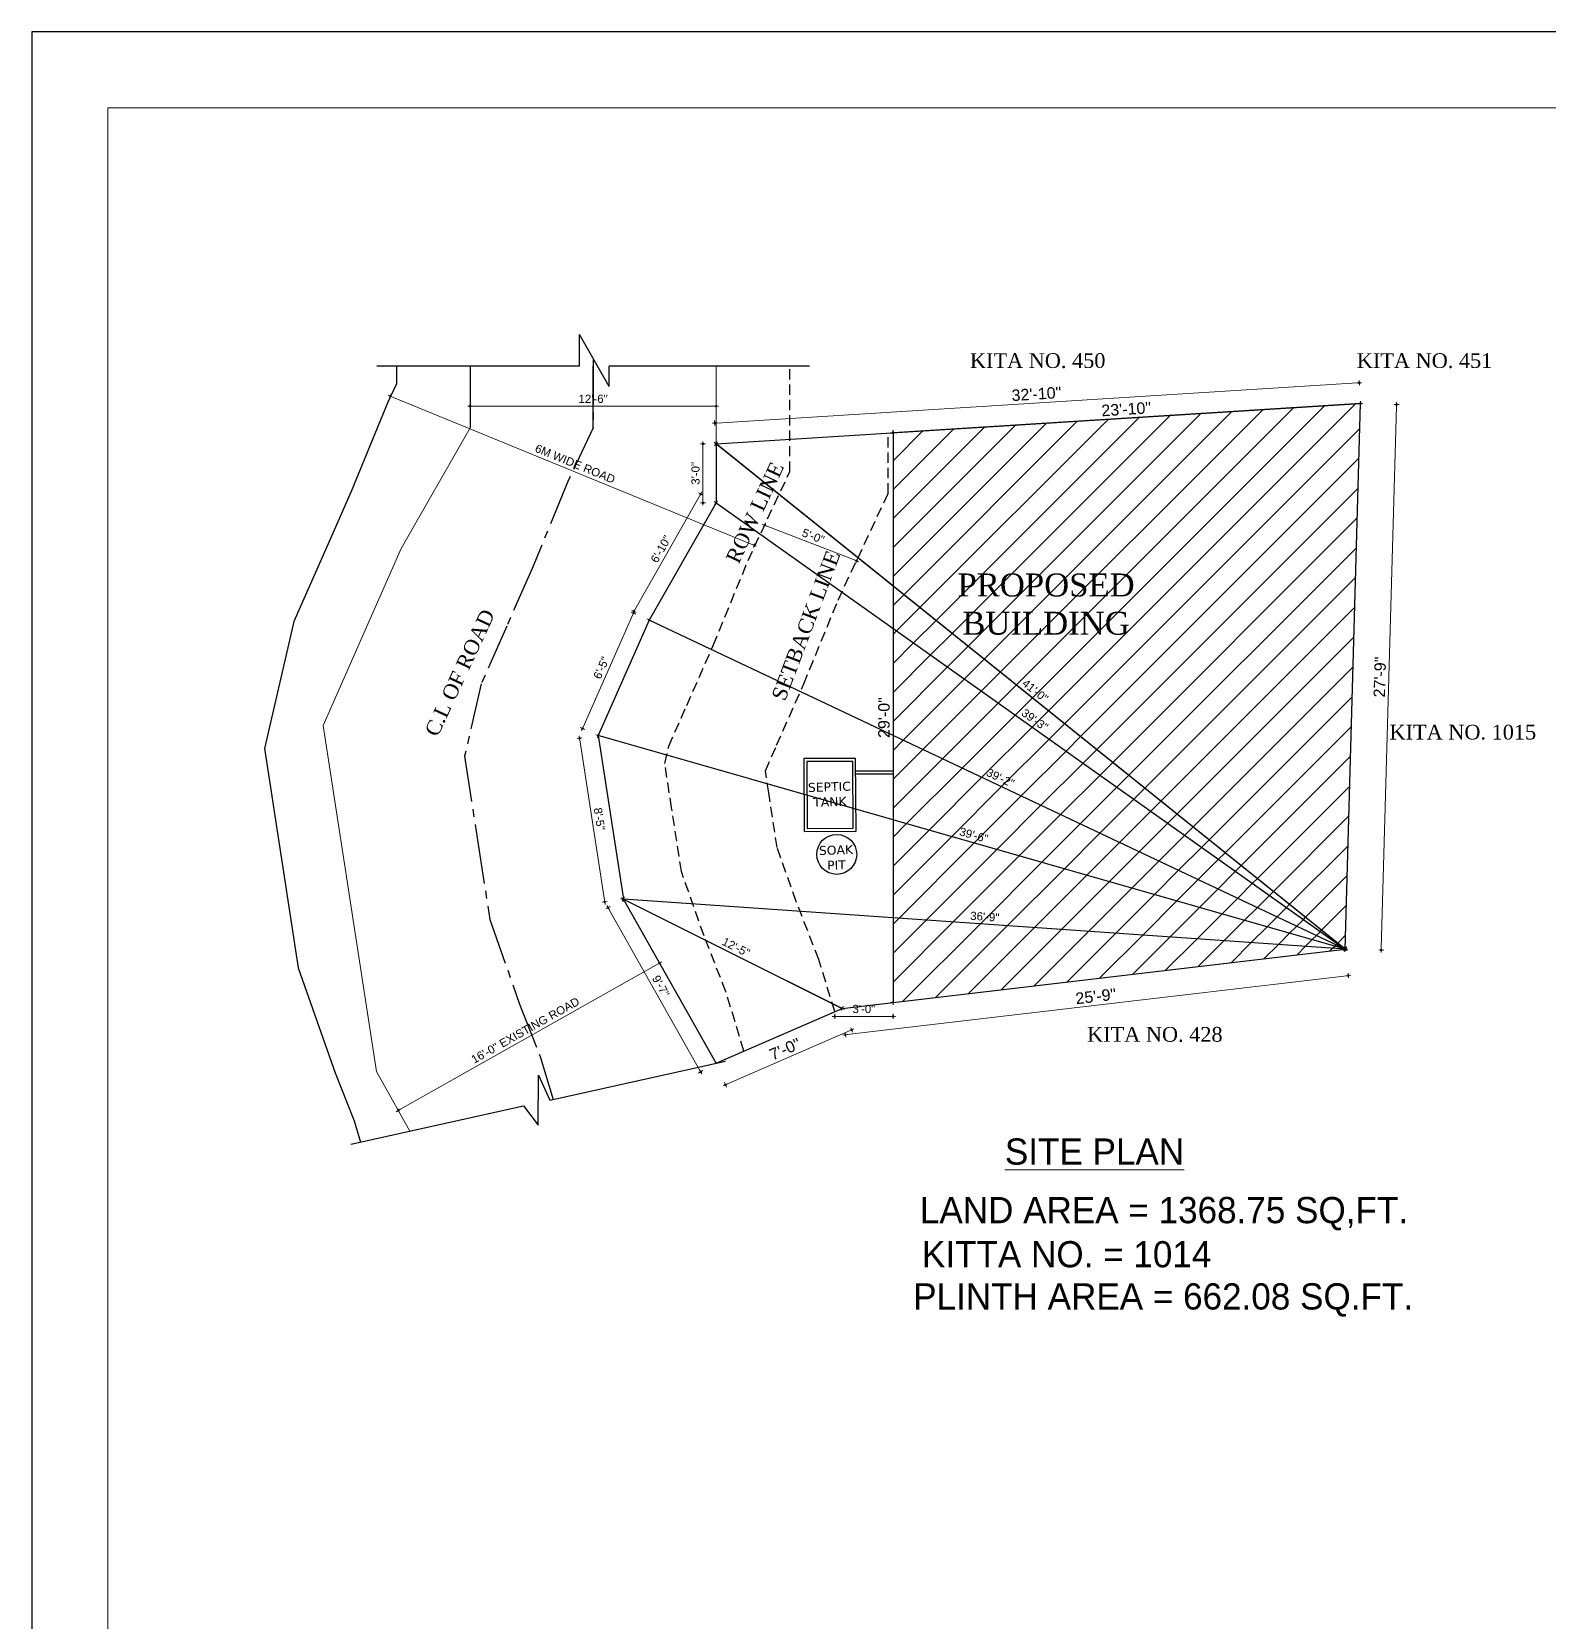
# Model space of a CAD drawing. Header units: inches. Extents: x 36657 to 39835, y -150 to 2098.
# Drawn here: x 36657 to 37582, y 1128 to 2098 of the extents above; entities that cross this region are included whole.
import ezdxf
from ezdxf.enums import TextEntityAlignment as Align

# ---------------------------------------------------------------- set-up
doc = ezdxf.new("R2010")
doc.units = ezdxf.units.IN
doc.header["$LTSCALE"] = 0.5
doc.header["$MEASUREMENT"] = 0
doc.header["$PDMODE"] = 66
doc.linetypes.add('CENTER2', pattern=[1.125, 0.75, -0.125, 0.125, -0.125])
doc.linetypes.add('DASHED2', pattern=[0.375, 0.25, -0.125])
for name, color, linetype, lineweight in [('A_hatch', 253, 'Continuous', 5), ('DW TEXT', 92, 'Continuous', 15), ('DW-SEC', 24, 'Continuous', 25), ('ELE1', 3, 'Continuous', 9), ('hatch', 9, 'Continuous', 0), ('Toilet', 7, 'Continuous', 25)]:
    doc.layers.add(name, color=color, linetype=linetype, lineweight=lineweight)
doc.styles.add('CEN', font='GOTHIC.TTF')
doc.styles.get("Standard").update_dxf_attribs({"font": 'arial.ttf'})
doc.dimstyles.new('S8', dxfattribs={"dimtxt": 5, "dimasz": 1, "dimexe": 6, "dimexo": 18, "dimgap": 1.9375, "dimtad": 1, "dimdec": 0, "dimzin": 3, "dimdsep": 46, "dimlunit": 4, "dimtxsty": 'Standard', "dimblk": 'dot 2', "dimcen": 12, "dimse1": 1, "dimse2": 1, "dimclrd": 1, "dimclre": 1, "dimclrt": 256, "dimadec": 0, "dimazin": 0, "dimtfac": 0.75, "dimtdec": 0, "dimtix": 1, "dimtmove": 1, "dimatfit": 3, "dimldrblk": 'DOT', "dimfxl": 1, "dimtolj": 1, "dimtzin": 0, "dimlwd": 9, "dimlwe": 9, "dimarcsym": 0})
pattern_1 = [(45, (3572.628, 982.51), (-8.8388348, 8.8388348), [])]

# ---------------------------------------------------------------- blocks, each defined once
blk = doc.blocks.new('dot1')
at = {"layer": 'hatch'}
h = blk.add_hatch(color=256, dxfattribs=at)
edge = h.paths.add_edge_path()
edge.add_arc((0, 0), 1, 0, 360)
for p, q in [((3, 0), (-3, 0)), ((0, 3), (0, -3))]:
    blk.add_line(p, q, dxfattribs=at)
blk.add_circle((0, 0), 1, dxfattribs=at)
blk = doc.blocks.new('dot 2')
at = {"layer": 'hatch', "xscale": 0.5, "yscale": 0.5, "zscale": 0.5}
blk.add_blockref('dot1', (0, 0), dxfattribs=at)
blk = doc.blocks.new('*D1362')
at = {"layer": 'Defpoints', "color": 0, "transparency": 16777216}
for p in [(37151.66, 1501.57), (37157.39, 1488.39), (37074.63, 1468.06)]:
    blk.add_point(p, dxfattribs=at)
at = {"layer": 'Toilet', "color": 1, "lineweight": 9, "transparency": 16777216}
blk.add_line((37081.28, 1455.28), (37156.48, 1487.99), dxfattribs=at)
for p, rotation in [((37157.39, 1488.39), 23.50869655944926), ((37080.37, 1454.89), 203.5086965594493)]:
    blk.add_blockref('dot 2', p, dxfattribs=dict(at, rotation=rotation))
at = {"layer": 'Toilet', "transparency": 16777216, "insert": (37116.68, 1476.69), "char_height": 7, "attachment_point": 5, "rotation": 23.5087}
blk.add_mtext('\\A1;7\'-0"', dxfattribs=at)
blk = doc.blocks.new('_Dot')
at = {"color": 0, "linetype": 'ByBlock', "lineweight": -2}
blk.add_line((-0.5, 0), (-1, 0), dxfattribs=at)
at = {"color": 0, "linetype": 'ByBlock', "const_width": 0.5}
blk.add_lwpolyline([(-0.25, 0, 1), (0.25, 0, 1)], format="xyb", close=True, dxfattribs=at)
blk = doc.blocks.new('*D1364')
at = {"layer": 'Defpoints', "color": 0, "transparency": 16777216}
for p in [(37467.87, 1870.64), (37489.87, 1870.02), (37458.54, 1537.77)]:
    blk.add_point(p, dxfattribs=at)
at = {"layer": 'Toilet', "color": 1, "lineweight": 9, "transparency": 16777216}
blk.add_line((37480.56, 1538.15), (37489.84, 1869.02), dxfattribs=at)
for p, rotation in [((37489.87, 1870.02), 88.39404783827624), ((37480.53, 1537.15), 268.3940478382763)]:
    blk.add_blockref('dot 2', p, dxfattribs=dict(at, rotation=rotation))
at = {"layer": 'Toilet', "transparency": 16777216, "insert": (37479.69, 1703.74), "char_height": 7, "attachment_point": 5, "rotation": 88.39405}
blk.add_mtext('\\A1;27\'-9"', dxfattribs=at)
blk = doc.blocks.new('*D1365')
at = {"layer": 'Defpoints', "color": 0, "transparency": 16777216}
for p in [(37182.63, 1852.81), (37182.63, 1505.22), (37182.63, 1505.22)]:
    blk.add_point(p, dxfattribs=at)
at = {"layer": 'Toilet', "color": 1, "lineweight": 9, "transparency": 16777216}
blk.add_line((37182.63, 1851.81), (37182.63, 1506.22), dxfattribs=at)
for p, rotation in [((37182.63, 1852.81), 90), ((37182.63, 1505.22), 270)]:
    blk.add_blockref('dot 2', p, dxfattribs=dict(at, rotation=rotation))
at = {"layer": 'Toilet', "transparency": 16777216, "insert": (37177.12, 1679.02), "char_height": 7, "attachment_point": 5, "rotation": 90}
blk.add_mtext('\\A1;29\'-0"', dxfattribs=at)
blk = doc.blocks.new('*D1366')
at = {"layer": 'Defpoints', "color": 0, "transparency": 16777216}
for p in [(37467.87, 1870.64), (37182.63, 1852.81), (37182.63, 1852.81)]:
    blk.add_point(p, dxfattribs=at)
at = {"layer": 'Toilet', "color": 1, "lineweight": 9, "transparency": 16777216}
blk.add_line((37466.87, 1870.57), (37183.63, 1852.87), dxfattribs=at)
for p, rotation in [((37467.87, 1870.64), 3.575827605927469), ((37182.63, 1852.81), 183.5758276059275)]:
    blk.add_blockref('dot 2', p, dxfattribs=dict(at, rotation=rotation))
at = {"layer": 'Toilet', "transparency": 16777216, "insert": (37324.91, 1867.23), "char_height": 7, "attachment_point": 5, "rotation": 3.57583}
blk.add_mtext('\\A1;23\'-10"', dxfattribs=at)
blk = doc.blocks.new('*D1367')
at = {"layer": 'Defpoints', "color": 0, "transparency": 16777216}
for p in [(37467.08, 1883.29), (37467.87, 1870.64), (37074.63, 1846.06)]:
    blk.add_point(p, dxfattribs=at)
at = {"layer": 'Toilet', "color": 1, "lineweight": 9, "transparency": 16777216}
blk.add_line((37074.84, 1858.78), (37466.08, 1883.23), dxfattribs=at)
for p, rotation in [((37467.08, 1883.29), 3.575827605930799), ((37073.84, 1858.72), 183.5758276059308)]:
    blk.add_blockref('dot 2', p, dxfattribs=dict(at, rotation=rotation))
at = {"layer": 'Toilet', "transparency": 16777216, "insert": (37270.12, 1876.51), "char_height": 7, "attachment_point": 5, "rotation": 3.57583}
blk.add_mtext('\\A1;32\'-10"', dxfattribs=at)
blk = doc.blocks.new('*D1368')
at = {"color": 1, "lineweight": 9, "transparency": 16777216}
blk.add_line((37039.29, 1528.68), (36881.65, 1439.75), dxfattribs=at)
at = {"layer": 'Defpoints', "color": 0, "transparency": 16777216}
for p in [(37046.37, 1518.17), (36880.77, 1439.25), (36886.98, 1428.25)]:
    blk.add_point(p, dxfattribs=at)
at = {"color": 1, "lineweight": 9, "transparency": 16777216}
for p, rotation in [((37040.16, 1529.17), 29.42913284998708), ((36880.77, 1439.25), 209.4291328499871)]:
    blk.add_blockref('dot 2', p, dxfattribs=dict(at, rotation=rotation))
at = {"transparency": 16777216, "insert": (36958.25, 1488.15), "char_height": 5, "attachment_point": 5, "rotation": 29.42913}
blk.add_mtext('\\A1;16\'-0" {\\fArial TUR|b0|i0|c162|p34;E}XISTING ROAD', dxfattribs=at)
blk = doc.blocks.new('*D1369')
at = {"color": 1, "lineweight": 9, "transparency": 16777216}
blk.add_line((37097.04, 1784.53), (36876.83, 1874.82), dxfattribs=at)
at = {"layer": 'Defpoints', "color": 0, "transparency": 16777216}
for p in [(36875.91, 1875.2), (36872.11, 1865.94), (37094.16, 1774.88)]:
    blk.add_point(p, dxfattribs=at)
at = {"color": 1, "lineweight": 9, "transparency": 16777216}
for p, rotation in [((36875.91, 1875.2), 157.7033724257379), ((37097.96, 1784.15), 337.7033724257379)]:
    blk.add_blockref('dot 2', p, dxfattribs=dict(at, rotation=rotation))
at = {"transparency": 16777216, "insert": (36988.65, 1833.86), "char_height": 5, "attachment_point": 5, "rotation": 337.70337}
blk.add_mtext('\\A1;6M WIDE ROAD', dxfattribs=at)
blk = doc.blocks.new('*D1370')
at = {"layer": 'Defpoints', "color": 0, "transparency": 16777216}
for p in [(36924.63, 1874.69), (37074.63, 1874.69), (37074.63, 1869.03)]:
    blk.add_point(p, dxfattribs=at)
at = {"layer": 'Toilet', "color": 1, "lineweight": 9, "transparency": 16777216}
blk.add_line((36925.63, 1869.03), (37073.63, 1869.03), dxfattribs=at)
at = {"layer": 'Toilet', "color": 1, "lineweight": 9, "transparency": 16777216, "rotation": 180}
blk.add_blockref('dot 2', (36924.63, 1869.03), dxfattribs=at)
at = {"layer": 'Toilet', "color": 1, "lineweight": 9, "transparency": 16777216}
blk.add_blockref('dot 2', (37074.63, 1869.03), dxfattribs=at)
at = {"layer": 'Toilet', "transparency": 16777216, "insert": (36999.63, 1873.52), "char_height": 5, "attachment_point": 5}
blk.add_mtext('\\A1;12\'-6"', dxfattribs=at)
blk = doc.blocks.new('*D1371')
at = {"layer": 'Defpoints', "color": 0, "transparency": 16777216}
for p in [(37182.63, 1506.22), (37147.06, 1499.57), (37182.63, 1496.68)]:
    blk.add_point(p, dxfattribs=at)
at = {"layer": 'Toilet', "color": 1, "lineweight": 9, "transparency": 16777216}
blk.add_line((37148.06, 1496.68), (37181.63, 1496.68), dxfattribs=at)
at = {"layer": 'Toilet', "color": 1, "lineweight": 9, "transparency": 16777216, "rotation": 180}
blk.add_blockref('dot 2', (37147.06, 1496.68), dxfattribs=at)
at = {"layer": 'Toilet', "color": 1, "lineweight": 9, "transparency": 16777216}
blk.add_blockref('dot 2', (37182.63, 1496.68), dxfattribs=at)
at = {"layer": 'Toilet', "transparency": 16777216, "insert": (37164.85, 1501.17), "char_height": 5, "attachment_point": 5}
blk.add_mtext('\\A1;3\'-0"', dxfattribs=at)
blk = doc.blocks.new('*D1373')
at = {"layer": 'Defpoints', "color": 0, "transparency": 16777216}
for p in [(37008.78, 1563.02), (37018.1, 1568.27), (37074.63, 1468.06)]:
    blk.add_point(p, dxfattribs=at)
at = {"layer": 'Toilet', "color": 1, "lineweight": 9, "transparency": 16777216}
blk.add_line((37064.82, 1463.68), (37009.27, 1562.15), dxfattribs=at)
for p, rotation in [((37008.78, 1563.02), 119.4291328499882), ((37065.32, 1462.81), 299.4291328499882)]:
    blk.add_blockref('dot 2', p, dxfattribs=dict(at, rotation=rotation))
at = {"layer": 'Toilet', "transparency": 16777216, "insert": (37040.96, 1515.12), "char_height": 5, "attachment_point": 5, "rotation": 299.42913}
blk.add_mtext('\\A1;9\'-7"', dxfattribs=at)
blk = doc.blocks.new('*D1374')
at = {"layer": 'Defpoints', "color": 0, "transparency": 16777216}
for p in [(37002.74, 1668.1), (37006.7, 1566.52), (37018.1, 1568.27)]:
    blk.add_point(p, dxfattribs=at)
at = {"layer": 'Toilet', "color": 1, "lineweight": 9, "transparency": 16777216}
blk.add_line((36991.5, 1665.36), (37006.55, 1567.51), dxfattribs=at)
for p, rotation in [((36991.35, 1666.35), 98.7459783766426), ((37006.7, 1566.52), 278.7459783766426)]:
    blk.add_blockref('dot 2', p, dxfattribs=dict(at, rotation=rotation))
at = {"layer": 'Toilet', "transparency": 16777216, "insert": (37003.46, 1617.12), "char_height": 5, "attachment_point": 5, "rotation": 278.74598}
blk.add_mtext('\\A1;8\'-5"', dxfattribs=at)
blk = doc.blocks.new('*D1375')
at = {"layer": 'Defpoints', "color": 0, "transparency": 16777216}
for p in [(37033.84, 1738.54), (36993.18, 1672.32), (37002.74, 1668.1)]:
    blk.add_point(p, dxfattribs=at)
at = {"layer": 'Toilet', "color": 1, "lineweight": 9, "transparency": 16777216}
blk.add_line((37023.87, 1741.85), (36993.58, 1673.24), dxfattribs=at)
for p, rotation in [((37024.27, 1742.76), 66.18332484006677), ((36993.18, 1672.32), 246.1833248400668)]:
    blk.add_blockref('dot 2', p, dxfattribs=dict(at, rotation=rotation))
at = {"layer": 'Toilet', "transparency": 16777216, "insert": (37004.62, 1709.36), "char_height": 5, "attachment_point": 5, "rotation": 66.18332}
blk.add_mtext('\\A1;6\'-5"', dxfattribs=at)
blk = doc.blocks.new('*D1376')
at = {"layer": 'Defpoints', "color": 0, "transparency": 16777216}
for p in [(37074.63, 1810.06), (37024.5, 1743.87), (37033.84, 1738.54)]:
    blk.add_point(p, dxfattribs=at)
at = {"layer": 'Toilet', "color": 1, "lineweight": 9, "transparency": 16777216}
blk.add_line((37064.8, 1814.52), (37024.99, 1744.74), dxfattribs=at)
for p, rotation in [((37065.3, 1815.39), 60.29818041012634), ((37024.5, 1743.87), 240.2981804101263)]:
    blk.add_blockref('dot 2', p, dxfattribs=dict(at, rotation=rotation))
at = {"layer": 'Toilet', "transparency": 16777216, "insert": (37041, 1781.85), "char_height": 5, "attachment_point": 5, "rotation": 60.29818}
blk.add_mtext('\\A1;6\'-10"', dxfattribs=at)
blk = doc.blocks.new('*D1377')
at = {"layer": 'Defpoints', "color": 0, "transparency": 16777216}
for p in [(37074.63, 1846.06), (37066.63, 1810.06), (37074.63, 1810.06)]:
    blk.add_point(p, dxfattribs=at)
at = {"layer": 'Toilet', "color": 1, "lineweight": 9, "transparency": 16777216}
blk.add_line((37066.63, 1845.06), (37066.63, 1811.06), dxfattribs=at)
for p, rotation in [((37066.63, 1846.06), 90), ((37066.63, 1810.06), 270)]:
    blk.add_blockref('dot 2', p, dxfattribs=dict(at, rotation=rotation))
at = {"layer": 'Toilet', "transparency": 16777216, "insert": (37062.13, 1828.06), "char_height": 5, "attachment_point": 5, "rotation": 90}
blk.add_mtext('\\A1;3\'-0"', dxfattribs=at)
blk = doc.blocks.new('*D1378')
at = {"layer": 'Defpoints', "color": 0, "transparency": 16777216}
for p in [(37018.1, 1568.27), (37018.1, 1568.27), (37458.54, 1537.77)]:
    blk.add_point(p, dxfattribs=at)
at = {"layer": 'Toilet', "color": 1, "lineweight": 9, "transparency": 16777216}
blk.add_line((37457.54, 1537.84), (37019.1, 1568.2), dxfattribs=at)
for p, rotation in [((37018.1, 1568.27), 176.0376806085549), ((37458.54, 1537.77), 356.0376806085549)]:
    blk.add_blockref('dot 2', p, dxfattribs=dict(at, rotation=rotation))
at = {"layer": 'Toilet', "transparency": 16777216, "insert": (37238.63, 1557.5), "char_height": 5, "attachment_point": 5, "rotation": 356.03768}
blk.add_mtext('\\A1;36\'-9"', dxfattribs=at)
blk = doc.blocks.new('*D1379')
at = {"layer": 'Defpoints', "color": 0, "transparency": 16777216}
for p in [(37002.74, 1668.1), (37002.74, 1668.1), (37458.54, 1537.77)]:
    blk.add_point(p, dxfattribs=at)
at = {"layer": 'Toilet', "color": 1, "lineweight": 9, "transparency": 16777216}
blk.add_line((37457.57, 1538.04), (37003.71, 1667.82), dxfattribs=at)
for p, rotation in [((37002.74, 1668.1), 164.0422177066982), ((37458.54, 1537.77), 344.0422177066983)]:
    blk.add_blockref('dot 2', p, dxfattribs=dict(at, rotation=rotation))
at = {"layer": 'Toilet', "transparency": 16777216, "insert": (37231.87, 1607.25), "char_height": 5, "attachment_point": 5, "rotation": 344.04222}
blk.add_mtext('\\A1;39\'-6"', dxfattribs=at)
blk = doc.blocks.new('*D1380')
at = {"layer": 'Defpoints', "color": 0, "transparency": 16777216}
for p in [(37033.84, 1738.54), (37033.84, 1738.54), (37458.54, 1537.77)]:
    blk.add_point(p, dxfattribs=at)
at = {"layer": 'Toilet', "color": 1, "lineweight": 9, "transparency": 16777216}
blk.add_line((37457.63, 1538.19), (37034.74, 1738.11), dxfattribs=at)
for p, rotation in [((37033.84, 1738.54), 154.6975979903013), ((37458.54, 1537.77), 334.6975979903013)]:
    blk.add_blockref('dot 2', p, dxfattribs=dict(at, rotation=rotation))
at = {"layer": 'Toilet', "transparency": 16777216, "insert": (37248.11, 1642.22), "char_height": 5, "attachment_point": 5, "rotation": 334.6976}
blk.add_mtext('\\A1;39\'-2"', dxfattribs=at)
blk = doc.blocks.new('*D1381')
at = {"layer": 'Defpoints', "color": 0, "transparency": 16777216}
for p in [(37074.63, 1810.06), (37458.54, 1537.77), (37458.54, 1537.77)]:
    blk.add_point(p, dxfattribs=at)
at = {"layer": 'Toilet', "color": 1, "lineweight": 9, "transparency": 16777216}
blk.add_line((37075.45, 1809.48), (37457.72, 1538.35), dxfattribs=at)
for p, rotation in [((37074.63, 1810.06), 144.6524139580119), ((37458.54, 1537.77), 324.6524139580119)]:
    blk.add_blockref('dot 2', p, dxfattribs=dict(at, rotation=rotation))
at = {"layer": 'Toilet', "transparency": 16777216, "insert": (37269.18, 1677.58), "char_height": 5, "attachment_point": 5, "rotation": 324.65241}
blk.add_mtext('\\A1;39\'-3"', dxfattribs=at)
blk = doc.blocks.new('*D1382')
at = {"layer": 'Defpoints', "color": 0, "transparency": 16777216}
for p in [(37074.63, 1846.06), (37074.63, 1846.06), (37458.54, 1537.77)]:
    blk.add_point(p, dxfattribs=at)
at = {"layer": 'Toilet', "color": 1, "lineweight": 9, "transparency": 16777216}
blk.add_line((37457.76, 1538.39), (37075.41, 1845.44), dxfattribs=at)
for p, rotation in [((37074.63, 1846.06), 141.2333966213809), ((37458.54, 1537.77), 321.2333966213808)]:
    blk.add_blockref('dot 2', p, dxfattribs=dict(at, rotation=rotation))
at = {"layer": 'Toilet', "transparency": 16777216, "insert": (37269.4, 1695.42), "char_height": 5, "attachment_point": 5, "rotation": 321.2334}
blk.add_mtext('\\A1;41\'-0"', dxfattribs=at)

msp = doc.modelspace()

# ---------------------------------------------------------------- hatches: boundary and pattern name
at = {"layer": 'DW-SEC'}
h = msp.add_hatch(dxfattribs=at)
h.set_pattern_fill('ANSI31', color=256, scale=100)
h.set_pattern_definition(pattern_1)
h.paths.add_polyline_path([(37467.87, 1870.64), (37182.63, 1852.81), (37182.63, 1759.33), (37458.54, 1537.77)])
h.paths.add_polyline_path([(37219.87, 1721.63), (37332.56, 1721.63), (37332.56, 1774.86), (37219.87, 1774.86)], flags=25)
h = msp.add_hatch(dxfattribs=at)
h.set_pattern_fill('ANSI31', color=256, scale=100)
h.set_pattern_definition(pattern_1)
h.paths.add_polyline_path([(37182.63, 1759.33), (37182.63, 1733.46), (37458.54, 1537.77)], flags=17)
h = msp.add_hatch(dxfattribs=at)
h.set_pattern_fill('ANSI31', color=256, scale=100)
h.set_pattern_definition(pattern_1)
h.paths.add_polyline_path([(37182.63, 1733.46), (37182.63, 1668.2), (37458.54, 1537.77)])
h = msp.add_hatch(dxfattribs=at)
h.set_pattern_fill('ANSI31', color=256, scale=100)
h.set_pattern_definition(pattern_1)
h.paths.add_polyline_path([(37182.63, 1668.2), (37182.63, 1616.66), (37458.54, 1537.77)], flags=17)
h = msp.add_hatch(dxfattribs=at)
h.set_pattern_fill('ANSI31', color=256, scale=100)
h.set_pattern_definition(pattern_1)
h.paths.add_polyline_path([(37182.63, 1616.66), (37182.63, 1556.88), (37458.54, 1537.77)], flags=17)
h = msp.add_hatch(dxfattribs=at)
h.set_pattern_fill('ANSI31', color=256, scale=100)
h.set_pattern_definition(pattern_1)
h.paths.add_polyline_path([(37458.54, 1537.77), (37182.63, 1556.88), (37182.63, 1505.22)])

# ---------------------------------------------------------------- linework, layer by layer
at = {"color": 4, "ltscale": 5}
for p, q in [((37159.87, 1644.69), (37182.63, 1644.69)), ((37159.92, 1646.52), (37182.63, 1646.52))]:
    msp.add_line(p, q, dxfattribs=at)
for points in [[(37160.07, 1609.63), (37159.82, 1654.11), (37128.11, 1653.98), (37128.36, 1609.5)], [(37158.23, 1611.45), (37158, 1652.27), (37129.95, 1652.16), (37130.18, 1611.34)]]:
    msp.add_lwpolyline(points, close=True, dxfattribs=at)
msp.add_circle((37148.27, 1595.52), 12.18, dxfattribs=at)
at = {"layer": 'A_hatch', "color": 11, "ltscale": 5}
for p, q in [((36924.63, 1855.89), (36924.63, 1893.48)), ((37074.63, 1846.06), (37074.63, 1893.48)), ((36924.63, 1855.89), (36882.55, 1782.11)), ((36882.55, 1782.11), (36834.88, 1674.11)), ((36834.88, 1674.11), (36867.35, 1463.06)), ((36887.86, 1426.69), (36867.35, 1463.06))]:
    msp.add_line(p, q, dxfattribs=at)
at = {"layer": 'Defpoints'}
msp.add_lwpolyline([(39834.69, 2097.54), (36657.09, 2097.54), (36657.09, -150.43), (39834.69, -150.43)], close=True, dxfattribs=at)
at = {"layer": 'ELE1'}
msp.add_lwpolyline([(36703.41, 2051.22), (39788.37, 2051.22), (39788.37, -104.11), (36703.41, -104.11)], close=True, dxfattribs=at)
at = {"layer": 'Toilet'}
for p, q in [((36991.28, 1893.48), (36991.28, 1912.83)), ((37009.47, 1880.97), (36991.28, 1912.83)), ((36991.28, 1893.48), (36867.63, 1893.48)), ((36999.63, 1881.48), (36999.63, 1893.48)), ((36999.63, 1855.89), (36999.63, 1893.48)), ((37131.63, 1893.48), (37009.47, 1893.48)), ((37009.47, 1880.97), (37009.47, 1893.48)), ((37074.63, 1846.06), (37467.87, 1870.64)), ((37458.54, 1537.77), (37467.87, 1870.64)), ((37074.63, 1846.06), (37074.63, 1810.06)), ((37458.54, 1537.77), (37074.63, 1846.06)), ((37074.63, 1810.06), (37033.84, 1738.54)), ((37074.63, 1810.06), (37458.54, 1537.77)), ((37033.84, 1738.54), (37002.74, 1668.1)), ((37458.54, 1537.77), (37033.84, 1738.54)), ((37002.74, 1668.1), (37018.1, 1568.27)), ((37458.54, 1537.77), (37002.74, 1668.1)), ((37074.63, 1468.06), (37018.1, 1568.27)), ((37458.54, 1537.77), (37018.1, 1568.27)), ((37018.1, 1568.27), (37151.66, 1501.57)), ((37151.66, 1501.57), (37458.54, 1537.77)), ((37074.63, 1468.06), (37151.66, 1501.57))]:
    msp.add_line(p, q, dxfattribs=at)
at = {"layer": 'Toilet', "color": 2, "true_color": 0xf1eb1f}
msp.add_line((36924.63, 1893.48), (36924.63, 1855.89), dxfattribs=at)
at = {"layer": 'Toilet'}
msp.add_lwpolyline([(36879.63, 1893.48), (36879.63, 1882.67), (36874.38, 1871.49), (36852.06, 1817.04), (36837.15, 1783.28), (36817.03, 1737.68), (36799.09, 1660.11), (36810.28, 1587.4), (36819.66, 1526.39), (36842.28, 1462.28), (36853.76, 1432.89), (36857.69, 1420)], dxfattribs=at)
at = {"layer": 'Toilet', "linetype": 'CENTER2', "ltscale": 75}
msp.add_lwpolyline([(36999.63, 1898.19), (36999.63, 1855.89), (36984.27, 1823.18), (36962.48, 1770.04), (36946.93, 1734.82), (36931.39, 1699.6), (36921.2, 1655.55), (36928.88, 1605.64), (36936.56, 1555.73), (36954.79, 1504.08), (36967.21, 1472.26), (36975.2, 1446.04)], dxfattribs=at)
at = {"layer": 'Toilet', "linetype": 'DASHED2', "ltscale": 50}
for points in [[(37091.68, 1475.48), (37080.66, 1511.63), (37067.29, 1545.88), (37053.46, 1585.07), (37047.49, 1623.89), (37043.32, 1651), (37045.75, 1661.51), (37056.71, 1686.36), (37072.9, 1723.04), (37094.16, 1774.88), (37119.63, 1829.11), (37119.63, 1893.48)], [(37147.06, 1499.57), (37137.39, 1531.32), (37123.54, 1566.78), (37111.91, 1599.74), (37106.79, 1633.01), (37104.71, 1646.52), (37111.6, 1662.13), (37128.12, 1699.54), (37149.11, 1750.73), (37179.63, 1815.72), (37179.63, 1852.62)]]:
    msp.add_lwpolyline(points, dxfattribs=at)
at = {"layer": 'Toilet'}
msp.add_lwpolyline([(37467.87, 1870.64), (37182.63, 1852.81), (37182.63, 1505.22), (37458.54, 1537.77)], close=True, dxfattribs=at)
at = {"layer": 'Toilet', "linetype": 'Continuous'}
msp.add_lwpolyline([(36851.83, 1418.71), (36957.24, 1442.06), (36966.12, 1430.37), (36966.2, 1460.7), (36973.26, 1445.6), (37080.49, 1469.36)], dxfattribs=at)

# ---------------------------------------------------------------- texts
at = {"attachment_point": 2}
for s, width, insert, char_height in [('{\\fTimes New Roman|b0|i0|c0|p18;KITA NO. 450}', 111.9394, (37270.9, 1901.38), 9), ('{\\fTimes New Roman|b0|i0|c0|p18;KITA NO. 451}', 111.9394, (37506.97, 1901.38), 9), ('{\\fTimes New Roman|b0|i0|c0|p18;PROPOSED BUILDING}', 139.5602, (37275.99, 1766.94), 14), ('{\\fTimes New Roman|b0|i0|c0|p18;KITA NO. 1015}', 111.9394, (37530.32, 1674.63), 9), ('{\\fTimes New Roman|b0|i0|c0|p18;KITA NO. 428}', 111.9394, (37342.39, 1490.19), 9)]:
    msp.add_mtext_dynamic_manual_height_columns(s, width=width, gutter_width=50, heights=[0], dxfattribs=dict(at, insert=insert, char_height=char_height))
at = {"char_height": 9, "attachment_point": 2}
for s, insert, rotation in [('{\\fTimes New Roman|b0|i0|c0|p18;ROW LINE}', (37094.24, 1806.04), 65), ('{\\fTimes New Roman|b0|i0|c0|p18;SETBACK LINE}', (37125.23, 1736.81), 69.36431), ('{\\fTimes New Roman|b0|i0|c0|p18;C.L OF ROAD}', (36914.16, 1708.32), 65)]:
    msp.add_mtext_dynamic_manual_height_columns(s, width=111.9394, gutter_width=50, heights=[0], dxfattribs=dict(at, insert=insert, rotation=rotation))
at = {"color": 0, "char_height": 5.4884, "width": 97.8815, "attachment_point": 2, "rotation": 1.93532}
for s, insert in [('{\\fVerdana|b0|i0|c0|p34;SEPTIC \\PTANK}', (37143.68, 1639.5)), ('{\\fVerdana|b0|i0|c0|p34;SOAK \\PPIT}', (37147.71, 1600.93))]:
    msp.add_mtext(s, dxfattribs=dict(at, insert=insert))
at = {"layer": 'DW TEXT', "ltscale": 0.13, "style": 'CEN'}
for s, p in [('%%USITE PLAN', (37305.58, 1414.17)), ('LAND AREA = 1368.75 SQ,FT.', (37347.95, 1378.44)), ('KITTA NO. = 1014  ', (37294.51, 1351.52)), ('PLINTH AREA = 662.08 SQ.FT.', (37347.44, 1325.77))]:
    msp.add_text(s, height=16, dxfattribs=at).set_placement(p, align=Align.MIDDLE_CENTER)

# ---------------------------------------------------------------- dimensions: what is measured, and where the dimension line sits
for p1, p2, distance, text, picture, middle in [((37094.16, 1774.88), (36872.11, 1865.94), -10.01, '6M WIDE ROAD', '*D1369', (36988.65, 1833.86)), ((37046.37, 1518.17), (36886.98, 1428.25), -12.63, '16\'-0" {\\fArial TUR|b0|i0|c162|p34;E}XISTING ROAD', '*D1368', (36958.25, 1488.15))]:
    dim = msp.add_aligned_dim(p1=p1, p2=p2, distance=distance, text=text, dimstyle='S8', override={"dimfxl": 2, "dimfxlon": 1, "dimarcsym": 1})
    dim.commit()
    dim.dimension.update_dxf_attribs({"geometry": picture, "text_midpoint": middle})
at = {"layer": 'Toilet'}
for p1, p2, distance, override, picture, middle in [((37074.63, 1846.06), (37467.87, 1870.64), 12.68, {"dimtxt": 7, "dimfxl": 2, "dimfxlon": 1, "dimarcsym": 1}, '*D1367', (37270.12, 1876.51)), ((37467.87, 1870.64), (37182.63, 1852.81), 0, {"dimtxt": 7, "dimfxl": 2, "dimfxlon": 1, "dimarcsym": 1}, '*D1366', (37324.91, 1867.23)), ((37458.54, 1537.77), (37467.87, 1870.64), -22.01, {"dimtxt": 7, "dimfxl": 2, "dimfxlon": 1, "dimarcsym": 1}, '*D1364', (37479.69, 1703.74)), ((37458.54, 1537.77), (37074.63, 1846.06), 0, {"dimfxl": 2, "dimfxlon": 1, "dimarcsym": 1}, '*D1382', (37269.4, 1695.42)), ((37074.63, 1810.06), (37033.84, 1738.54), -10.75, {"dimfxl": 2, "dimfxlon": 1, "dimarcsym": 1}, '*D1376', (37041, 1781.85)), ((37074.63, 1810.06), (37458.54, 1537.77), 0, {"dimfxl": 2, "dimfxlon": 1, "dimarcsym": 1}, '*D1381', (37269.18, 1677.58)), ((37033.84, 1738.54), (37002.74, 1668.1), -10.46, {"dimfxl": 2, "dimfxlon": 1, "dimarcsym": 1}, '*D1375', (37004.62, 1709.36)), ((37458.54, 1537.77), (37033.84, 1738.54), 0, {"dimfxl": 2, "dimfxlon": 1, "dimarcsym": 1}, '*D1380', (37248.11, 1642.22)), ((37002.74, 1668.1), (37018.1, 1568.27), -11.53, {"dimfxl": 2, "dimfxlon": 1, "dimarcsym": 1}, '*D1374', (37003.46, 1617.12)), ((37458.54, 1537.77), (37002.74, 1668.1), 0, {"dimfxl": 2, "dimfxlon": 1, "dimarcsym": 1}, '*D1379', (37231.87, 1607.25)), ((37074.63, 1468.06), (37018.1, 1568.27), 10.7, {"dimfxl": 2, "dimfxlon": 1, "dimarcsym": 1}, '*D1373', (37040.96, 1515.12)), ((37458.54, 1537.77), (37018.1, 1568.27), 0, {"dimfxl": 2, "dimfxlon": 1, "dimarcsym": 1}, '*D1378', (37238.63, 1557.5)), ((37074.63, 1468.06), (37151.66, 1501.57), -14.37, {"dimtxt": 7, "dimfxl": 2, "dimfxlon": 1, "dimarcsym": 1}, '*D1362', (37116.68, 1476.69))]:
    dim = msp.add_aligned_dim(p1=p1, p2=p2, distance=distance, dimstyle='S8', override=override, dxfattribs=at)
    dim.commit()
    dim.dimension.update_dxf_attribs({"geometry": picture, "text_midpoint": middle})
for base, p1, p2, picture, middle in [((37074.63, 1869.03), (36924.63, 1874.69), (37074.63, 1874.69), '*D1370', (36999.63, 1873.52)), ((37182.63, 1496.68), (37147.06, 1499.57), (37182.63, 1506.22), '*D1371', (37164.85, 1501.17))]:
    dim = msp.add_linear_dim(base=base, p1=p1, p2=p2, dimstyle='S8', override={"dimfxl": 2, "dimfxlon": 1, "dimarcsym": 1}, dxfattribs=at)
    dim.commit()
    dim.dimension.update_dxf_attribs({"geometry": picture, "text_midpoint": middle})
for base, p1, p2, override, picture, middle in [((37182.63, 1505.22), (37182.63, 1852.81), (37182.63, 1505.22), {"dimtxt": 7, "dimfxl": 2, "dimfxlon": 1, "dimarcsym": 1}, '*D1365', (37177.12, 1679.02)), ((37066.63, 1810.06), (37074.63, 1846.06), (37074.63, 1810.06), {"dimfxl": 2, "dimfxlon": 1, "dimarcsym": 1}, '*D1377', (37062.13, 1828.06))]:
    dim = msp.add_linear_dim(base=base, p1=p1, p2=p2, angle=90, dimstyle='S8', override=override, dxfattribs=at)
    dim.commit()
    dim.dimension.update_dxf_attribs({"geometry": picture, "text_midpoint": middle})
for p1, p2, distance, override in [((37104.27, 1796.39), (37160.37, 1774.7), 0, {"dimfxl": 2, "dimfxlon": 1, "dimarcsym": 1}), ((37018.1, 1568.27), (37151.66, 1501.57), 0, {"dimfxl": 2, "dimfxlon": 1, "dimarcsym": 1}), ((37151.66, 1501.57), (37458.54, 1537.77), -16.28, {"dimtxt": 7, "dimfxl": 2, "dimfxlon": 1, "dimarcsym": 1})]:
    msp.add_aligned_dim(p1=p1, p2=p2, distance=distance, dimstyle='S8', override=override, dxfattribs=at).render()

doc.saveas('drawing.dxf')
